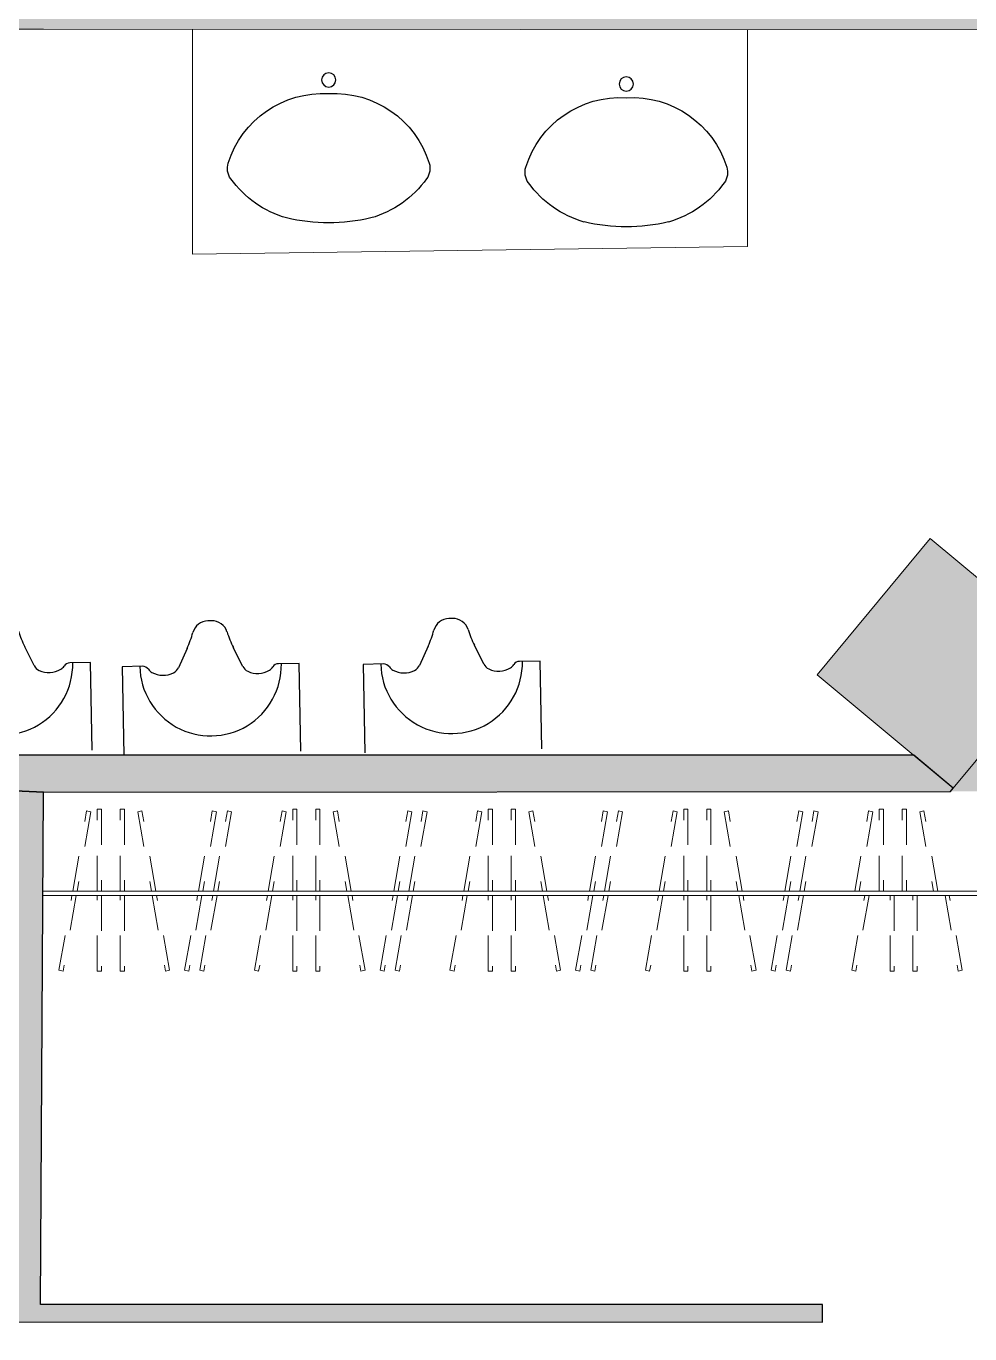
# Model space of a CAD drawing. Header units: millimetres. Extents: x 3 to 61.4, y 5.2 to 39.6.
# Drawn here: x 44.726 to 47.391, y 25.776 to 29.467 of the extents above; entities that cross this region are included whole.
import ezdxf

# ---------------------------------------------------------------- set-up
doc = ezdxf.new("R2010")
doc.units = ezdxf.units.MM
doc.linetypes.add('_DASHED', pattern=[0.282222, 0.141111, -0.141111])
doc.layers.get('Defpoints').update_dxf_attribs({"color": 6, "true_color": 0xff00ff})
doc.layers.add('_TRF-MURATURA ESISTENTE', color=250, linetype='Continuous', lineweight=18, true_color=0x333333)
doc.layers.add('_TRF-tratteggio muri', color=250, linetype='Continuous')
doc.layers.add('_TRF-tratteggio pilastri', color=7, linetype='Continuous', true_color=0x000000)
doc.layers.add('RETINO', color=9, linetype='Continuous', true_color=0x808080)

# ---------------------------------------------------------------- blocks, each defined once
blk = doc.blocks.new('A$C7B01134E')
at = {"layer": 'RETINO'}
blk.add_circle((-58.74, 139.12), 2, dxfattribs=at)
for centre, radius, start, end in [((-60.36, 107.28), 28.03, 86.6921, 162.6423), ((-57.12, 107.28), 28.03, 17.3577, 93.3079), ((-82.34, 114.15), 5, 162.6423, 215.8845), ((-35.14, 114.15), 5, 324.1155, 17.3577), ((-62.51, 128.5), 29.48, 215.8845, 253.9823), ((-54.98, 128.5), 29.48, 286.0177, 324.1155), ((-58.74, 150.65), 51.86, 256.7363, 283.2637)]:
    blk.add_arc(centre, radius, start, end, dxfattribs=at)
blk = doc.blocks.new('A$C79817019')
at = {"layer": 'RETINO'}
for p, q in [((0.2472, 0.3894, 365.2213), (0.2372, 0.3888, 365.2213)), ((0.2472, 0.3894, 365.2213), (0.2372, 0.3888, 365.2213)), ((0.1816, 0.3084, 365.2213), (0.1592, 0.2532, 365.2213)), ((0.1816, 0.3084, 365.2213), (0.1592, 0.2532, 365.2213)), ((0.3406, 0.2639, 365.2213), (0.3118, 0.3161, 365.2213)), ((0.3406, 0.2639, 365.2213), (0.3118, 0.3161, 365.2213)), ((0.4991, 0.2791, 365.2213), (0.4413, 0.2757, 365.2213)), ((0.4991, 0.2791, 365.2213), (0.4413, 0.2757, 365.2213)), ((0.5138, 0.0318, 365.2213), (0.4991, 0.2791, 365.2213)), ((0.0578, 0.253, 365.2213), (0, 0.2496, 365.2213)), ((0.0578, 0.253, 365.2213), (0, 0.2496, 365.2213)), ((0, 0.2496, 365.2213), (0.0148, 0, 365.2213)), ((0, 0.2496, 365.2213), (0.0148, 0, 365.2213))]:
    blk.add_line(p, q, dxfattribs=at)
for centre, radius, start, end in [((0.2398, 0.3439, 365.2213), 0.045, 93.3866, 167.0537), ((0.2398, 0.3439, 365.2213), 0.045, 93.3866, 167.0537), ((0.2498, 0.3445, 365.2213), 0.045, 19.7195, 93.3866), ((0.2498, 0.3445, 365.2213), 0.045, 19.7195, 93.3866), ((-0.0964, 0.4212, 365.2213), 0.3, 337.9232, 347.0537), ((-0.0964, 0.4212, 365.2213), 0.3, 337.9232, 347.0537), ((0.5746, 0.4609, 365.2213), 0.3, 199.7195, 208.8499), ((0.5746, 0.4609, 365.2213), 0.3, 199.7195, 208.8499), ((0.2496, 0.2643, 365.2213), 0.2, 183.3866, 3.3866), ((0.2496, 0.2643, 365.2213), 0.2, 183.3866, 3.3866), ((0.3669, 0.2784, 365.2213), 0.03, 208.8499, 246.9923), ((0.3669, 0.2784, 365.2213), 0.03, 208.8499, 246.9923), ((0.3996, 0.2814, 365.2213), 0.03, 303.6281, 329.0612), ((0.3996, 0.2814, 365.2213), 0.03, 303.6281, 329.0612), ((0.4425, 0.2557, 365.2213), 0.02, 93.3866, 149.0612), ((0.4425, 0.2557, 365.2213), 0.02, 93.3866, 149.0612), ((0.059, 0.233, 365.2213), 0.02, 37.7119, 93.3866), ((0.059, 0.233, 365.2213), 0.02, 37.7119, 93.3866), ((0.0986, 0.2636, 365.2213), 0.03, 217.7119, 243.1451), ((0.0986, 0.2636, 365.2213), 0.03, 217.7119, 243.1451), ((0.1142, 0.2945, 365.2213), 0.0646, 243.1451, 299.7809), ((0.1142, 0.2945, 365.2213), 0.0646, 243.1451, 299.7809), ((0.1314, 0.2644, 365.2213), 0.03, 299.7809, 337.9232), ((0.1314, 0.2644, 365.2213), 0.03, 299.7809, 337.9232), ((0.3804, 0.3103, 365.2213), 0.0646, 246.9923, 303.6281), ((0.3804, 0.3103, 365.2213), 0.0646, 246.9923, 303.6281)]:
    blk.add_arc(centre, radius, start, end, dxfattribs=at)
blk = doc.blocks.new('ESISTENTE_HBTOO_TRF1')
at = {"layer": '_TRF-tratteggio muri'}
h = blk.add_hatch(color=256, dxfattribs=at)
h.dxf.hatch_style = 1
h.paths.add_polyline_path([(2921.5666, 418.2519), (2926.0166, 418.3713), (2926.4668, 418.3823), (2926.4668, 418.3834), (2926.6234, 418.3861), (2929.7182, 418.4614), (2929.7243, 418.8942), (2921.1226, 418.6902), (2921.0773, 415.4207), (2912.2771, 415.427), (2912.2555, 420.6479), (2911.808, 420.1227), (2911.8125, 418.9288), (2911.7056, 418.9241), (2911.71, 418.8242), (2911.8128, 418.8288), (2911.8285, 414.9809), (2912.3329, 414.981), (2913.3786, 414.9813), (2914.7786, 414.9813), (2916.1286, 414.9784), (2921.0712, 414.975), (2921.0594, 414.1202), (2919.8593, 414.1254), (2919.8604, 414.2006), (2919.7604, 414.202), (2919.7577, 414.0099), (2919.8577, 414.0086), (2919.8586, 414.0754), (2921.0587, 414.0702), (2921.0469, 413.2208), (2919.8468, 413.2208), (2919.848, 413.3086), (2919.748, 413.31), (2919.7468, 413.2208), (2919.0166, 413.2208), (2918.6891, 412.8269), (2921.4666, 412.829), (2921.4666, 409.5177), (2919.6801, 409.5519), (2919.661, 410.8236), (2919.4418, 410.8237), (2919.4539, 409.2839), (2925.8929, 409.2067), (2925.8943, 409.4526), (2921.7053, 409.5081), (2921.7132, 412.9757), (2921.5666, 412.8291), (2921.213, 413.1826), (2921.5666, 413.5362), (2921.6426, 413.4601)])
h = blk.add_hatch(color=256, dxfattribs=at)
h.dxf.hatch_style = 1
h.paths.add_polyline_path([(2918.5854, 412.9291), (2915.9117, 412.929), (2913.5805, 412.9442), (2913.5806, 413.9593), (2913.4806, 413.9594), (2913.4853, 412.8362), (2916.0279, 412.8297), (2916.1286, 412.825), (2918.6891, 412.8269), (2918.6969, 412.8363)])
h = blk.add_hatch(color=256, dxfattribs=at)
h.dxf.hatch_style = 1
h.paths.add_polyline_path([(2916.1286, 412.825), (2916.0278, 412.8297), (2916.0241, 411.4262), (2916.0266, 411.4262), (2916.0241, 411.4262), (2916.0239, 411.3802), (2916.024, 411.3297), (2918.3279, 411.3284), (2918.3279, 411.3783), (2916.1203, 411.3782)])
at = {"layer": '_TRF-tratteggio pilastri'}
blk.add_hatch(color=256, dxfattribs=at).paths.add_polyline_path([(2918.3124, 413.156), (2918.6969, 412.8363), (2919.0166, 413.2208), (2918.6321, 413.5405)], flags=0)
at = {"linetype": 'ByBlock', "lineweight": -2}
blk.add_lwpolyline([(2916.0278, 412.8297), (2916.0238, 411.3297), (2918.3279, 411.3284), (2918.3279, 411.3783), (2916.1203, 411.3782), (2916.1286, 412.825), (2916.0279, 412.8297)], dxfattribs=at)
at = {"layer": '_TRF-MURATURA ESISTENTE'}
for p, q in [((2914.7786, 414.9813), (2916.1286, 414.9784)), ((2921.0712, 414.975), (2916.1286, 414.9784)), ((2916.5492, 414.9782), (2916.5492, 414.3433)), ((2918.1166, 414.977), (2918.1166, 414.3649)), ((2916.5492, 414.3433), (2918.1166, 414.3649)), ((2916.6806, 412.5453), (2916.1286, 412.5453)), ((2916.6806, 412.5333), (2916.1286, 412.5333)), ((2917.2326, 412.5453), (2916.6806, 412.5453)), ((2917.2326, 412.5333), (2916.6806, 412.5333)), ((2917.7846, 412.5453), (2917.2326, 412.5453)), ((2917.7846, 412.5333), (2917.2326, 412.5333)), ((2918.3366, 412.5453), (2917.7846, 412.5453)), ((2918.3366, 412.5333), (2917.7846, 412.5333)), ((2918.8886, 412.5452), (2918.3366, 412.5453)), ((2918.8886, 412.5332), (2918.3366, 412.5333))]:
    blk.add_line(p, q, dxfattribs=at)
blk.add_lwpolyline([(2918.3124, 413.156), (2918.6321, 413.5405), (2919.0166, 413.2208), (2918.6969, 412.8363)], close=True, dxfattribs=at)
at = {"layer": '_TRF-MURATURA ESISTENTE', "color": 252, "linetype": '_DASHED', "lineweight": 15, "ltscale": 0.01, "true_color": 0x848484}
for points in [[(2916.2108, 412.5453), (2916.2501, 412.7718), (2916.2619, 412.7697)], [(2916.2619, 412.7697), (2916.223, 412.5453)], [(2916.2801, 412.5453), (2916.2801, 412.7765), (2916.2921, 412.7765)], [(2916.2921, 412.7765), (2916.2921, 412.5453)], [(2916.345, 412.5453), (2916.345, 412.7765), (2916.357, 412.7765)], [(2916.357, 412.7765), (2916.357, 412.5453)], [(2916.4455, 412.5453), (2916.4062, 412.7718), (2916.3944, 412.7697)], [(2916.3944, 412.7697), (2916.4333, 412.5453)], [(2916.5656, 412.5453), (2916.6049, 412.7718), (2916.6167, 412.7697)], [(2916.6167, 412.7697), (2916.5778, 412.5453)], [(2916.6082, 412.5453), (2916.6475, 412.7718), (2916.6593, 412.7697)], [(2916.6593, 412.7697), (2916.6204, 412.5453)], [(2916.7628, 412.5453), (2916.8021, 412.7718), (2916.8139, 412.7697)], [(2916.8139, 412.7697), (2916.775, 412.5453)], [(2916.8321, 412.5453), (2916.8321, 412.7764), (2916.8441, 412.7764)], [(2916.8441, 412.7764), (2916.8441, 412.5453)], [(2916.897, 412.5453), (2916.897, 412.7764), (2916.909, 412.7764)], [(2916.909, 412.7764), (2916.909, 412.5453)], [(2916.9975, 412.5453), (2916.9582, 412.7718), (2916.9464, 412.7697)], [(2916.9464, 412.7697), (2916.9853, 412.5453)], [(2917.1176, 412.5453), (2917.1569, 412.7718), (2917.1687, 412.7697)], [(2917.1687, 412.7697), (2917.1298, 412.5453)], [(2917.1602, 412.5453), (2917.1995, 412.7718), (2917.2113, 412.7697)], [(2917.2113, 412.7697), (2917.1724, 412.5453)], [(2917.3148, 412.5453), (2917.3541, 412.7718), (2917.3659, 412.7697)], [(2917.3659, 412.7697), (2917.327, 412.5453)], [(2917.3841, 412.5453), (2917.3841, 412.7764), (2917.3961, 412.7764)], [(2917.3961, 412.7764), (2917.3961, 412.5453)], [(2917.449, 412.5453), (2917.449, 412.7764), (2917.461, 412.7764)], [(2917.461, 412.7764), (2917.461, 412.5453)], [(2917.5495, 412.5453), (2917.5102, 412.7718), (2917.4984, 412.7697)], [(2917.4984, 412.7697), (2917.5373, 412.5453)], [(2917.6696, 412.5453), (2917.7089, 412.7717), (2917.7207, 412.7697)], [(2917.7207, 412.7697), (2917.6818, 412.5453)], [(2917.7122, 412.5453), (2917.7515, 412.7717), (2917.7633, 412.7697)], [(2917.7633, 412.7697), (2917.7244, 412.5453)], [(2917.8668, 412.5453), (2917.9061, 412.7717), (2917.9179, 412.7697)], [(2917.9179, 412.7697), (2917.879, 412.5453)], [(2917.9361, 412.5453), (2917.9361, 412.7764), (2917.9481, 412.7764)], [(2917.9481, 412.7764), (2917.9481, 412.5453)], [(2918.001, 412.5453), (2918.001, 412.7764), (2918.013, 412.7764)], [(2918.013, 412.7764), (2918.013, 412.5453)], [(2918.1015, 412.5453), (2918.0622, 412.7717), (2918.0504, 412.7697)], [(2918.0504, 412.7697), (2918.0893, 412.5453)], [(2918.2216, 412.5453), (2918.2609, 412.7717), (2918.2727, 412.7697)], [(2918.2727, 412.7697), (2918.2338, 412.5453)], [(2918.2642, 412.5453), (2918.3035, 412.7717), (2918.3153, 412.7697)], [(2918.3153, 412.7697), (2918.2764, 412.5453)], [(2918.4188, 412.5453), (2918.4581, 412.7717), (2918.4699, 412.7697)], [(2918.4699, 412.7697), (2918.431, 412.5453)], [(2918.4881, 412.5453), (2918.4881, 412.7764), (2918.5001, 412.7764)], [(2918.5001, 412.7764), (2918.5001, 412.5453)], [(2918.553, 412.5453), (2918.553, 412.7764), (2918.565, 412.7764)], [(2918.565, 412.7764), (2918.565, 412.5453)], [(2918.6535, 412.5453), (2918.6142, 412.7717), (2918.6024, 412.7697)], [(2918.6024, 412.7697), (2918.6413, 412.5453)], [(2916.2209, 412.5333), (2916.1839, 412.3199), (2916.1721, 412.322), (2916.2087, 412.5333)], [(2916.2921, 412.5333), (2916.2921, 412.3199), (2916.2801, 412.3199), (2916.2801, 412.5333)], [(2916.357, 412.5333), (2916.357, 412.3199), (2916.345, 412.3199), (2916.345, 412.5333)], [(2916.4354, 412.5333), (2916.4724, 412.3199), (2916.4842, 412.3219), (2916.4476, 412.5333)], [(2916.5757, 412.5333), (2916.5386, 412.3199), (2916.5268, 412.3219), (2916.5635, 412.5333)], [(2916.6183, 412.5333), (2916.5813, 412.3199), (2916.5694, 412.3219), (2916.6061, 412.5333)], [(2916.7729, 412.5333), (2916.7359, 412.3199), (2916.7241, 412.3219), (2916.7607, 412.5333)], [(2916.8441, 412.5333), (2916.8441, 412.3199), (2916.8321, 412.3199), (2916.8321, 412.5333)], [(2916.909, 412.5333), (2916.909, 412.3199), (2916.897, 412.3199), (2916.897, 412.5333)], [(2916.9874, 412.5333), (2917.0244, 412.3199), (2917.0362, 412.3219), (2916.9996, 412.5333)], [(2917.1277, 412.5333), (2917.0906, 412.3199), (2917.0788, 412.3219), (2917.1155, 412.5333)], [(2917.1703, 412.5333), (2917.1333, 412.3199), (2917.1214, 412.3219), (2917.1581, 412.5333)], [(2917.3249, 412.5333), (2917.2879, 412.3199), (2917.2761, 412.3219), (2917.3127, 412.5333)], [(2917.3961, 412.5333), (2917.3961, 412.3199), (2917.3841, 412.3199), (2917.3841, 412.5333)], [(2917.461, 412.5333), (2917.461, 412.3199), (2917.449, 412.3199), (2917.449, 412.5333)], [(2917.5394, 412.5333), (2917.5764, 412.3198), (2917.5882, 412.3219), (2917.5516, 412.5333)], [(2917.6797, 412.5333), (2917.6426, 412.3198), (2917.6308, 412.3219), (2917.6675, 412.5333)], [(2917.7223, 412.5333), (2917.6853, 412.3198), (2917.6734, 412.3219), (2917.7101, 412.5333)], [(2917.8769, 412.5333), (2917.8399, 412.3198), (2917.8281, 412.3219), (2917.8647, 412.5333)], [(2917.9481, 412.5333), (2917.9481, 412.3198), (2917.9361, 412.3198), (2917.9361, 412.5333)], [(2918.013, 412.5333), (2918.013, 412.3198), (2918.001, 412.3198), (2918.001, 412.5333)], [(2918.0914, 412.5333), (2918.1284, 412.3198), (2918.1402, 412.3219), (2918.1036, 412.5333)], [(2918.2317, 412.5333), (2918.1946, 412.3198), (2918.1828, 412.3219), (2918.2195, 412.5333)], [(2918.2743, 412.5333), (2918.2373, 412.3198), (2918.2254, 412.3219), (2918.2621, 412.5333)], [(2918.4593, 412.5333), (2918.4223, 412.3198), (2918.4105, 412.3219), (2918.4471, 412.5333)], [(2918.5305, 412.5333), (2918.5305, 412.3198), (2918.5185, 412.3198), (2918.5185, 412.5333)], [(2918.5954, 412.5333), (2918.5954, 412.3198), (2918.5834, 412.3198), (2918.5834, 412.5333)], [(2918.6738, 412.5333), (2918.7108, 412.3198), (2918.7226, 412.3219), (2918.686, 412.5333)]]:
    blk.add_lwpolyline(points, dxfattribs=at)
at = {"layer": '_TRF-tratteggio muri'}
blk.add_lwpolyline([(2918.5854, 412.9291), (2915.9117, 412.929), (2913.5805, 412.9442), (2913.5806, 413.9593), (2913.4806, 413.9594), (2913.4853, 412.8362), (2916.0279, 412.8297), (2916.1286, 412.825), (2918.6891, 412.8269), (2918.6969, 412.8363)], close=True, dxfattribs=at)
at = {"layer": 'Defpoints', "color": 18, "linetype": '_DASHED', "lineweight": 15, "true_color": 0x000000, "xscale": -0.00999999999987833, "yscale": 0.009999999999763533, "zscale": 0.009999999999990905, "rotation": 359.9979207966286}
for p in [(2916.3462, 413.4441), (2917.1865, 413.4327)]:
    blk.add_blockref('A$C7B01134E', p, dxfattribs=at)
at = {"layer": 'Defpoints', "color": 18, "linetype": '_DASHED', "lineweight": 15, "true_color": 0x000000, "rotation": 357.696922583585}
for p in [(2915.751, 412.9321), (2916.3401, 412.9296), (2917.0206, 412.9362)]:
    blk.add_blockref('A$C79817019', p, dxfattribs=at)

msp = doc.modelspace()

# ---------------------------------------------------------------- block references
at = {"layer": '_TRF-tratteggio muri'}
msp.add_blockref('ESISTENTE_HBTOO_TRF1', (-2871.3532, -385.5201), dxfattribs=at)

doc.saveas('drawing.dxf')
